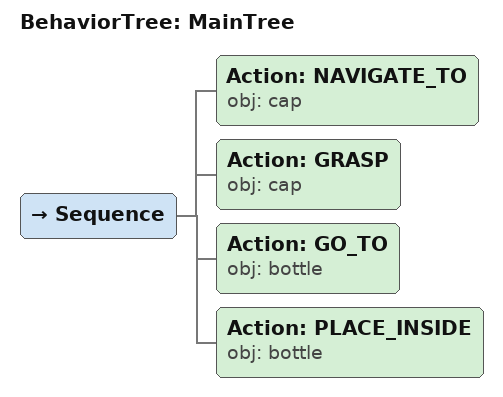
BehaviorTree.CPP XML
<root main_tree_to_execute="MainTree">
  <BehaviorTree ID="MainTree">
    <Sequence>
      <!-- Navigate to cap -->
      <Action ID="NAVIGATE_TO" obj="cap" />
      <!-- Grasp cap -->
      <Action ID="GRASP" obj="cap" />
      <!-- Go to bottle -->
      <Action ID="GO_TO" obj="bottle" />
      <!-- Place inside bottle (insert cap into bottle mouth) -->
      <Action ID="PLACE_INSIDE" obj="bottle" />
    </Sequence>
  </BehaviorTree>
</root>
